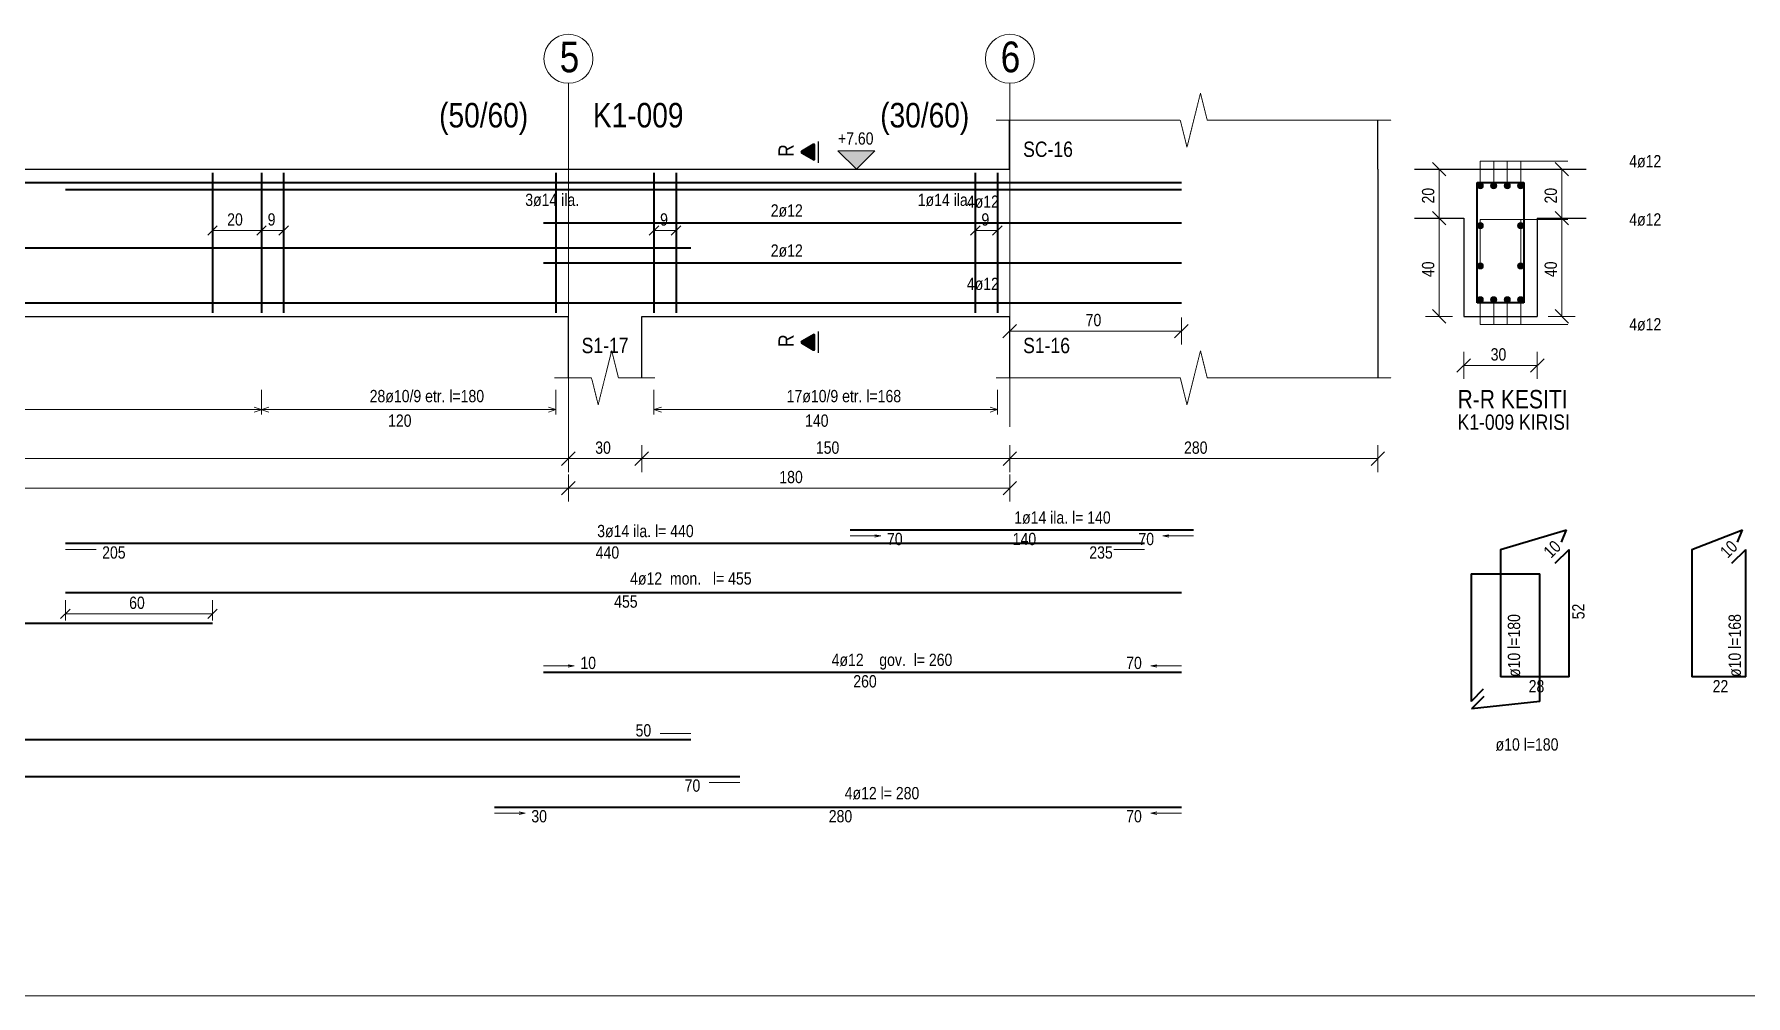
# Model space of a CAD drawing. Header units: millimetres. Extents: x 2759 to 9985, y 761 to 2697.
# Drawn here: x 7326 to 8721, y 1913 to 2697 of the extents above; entities that cross this region are included whole.
import ezdxf

# ---------------------------------------------------------------- set-up
doc = ezdxf.new("R2010")
doc.units = ezdxf.units.MM
doc.linetypes.add('DASHED', pattern=[0.75, 0.5, -0.25])
for name, color, linetype, lineweight in [('AKS BALONU (BEYKENT)', 7, 'Continuous', 20), ('AKS CIZGISI (BEYKENT)', 252, 'DASHED', 20), ('AKS NO (BEYKENT)', 3, 'Continuous', 20), ('CIZGI (BEYKENT)', 1, 'Continuous', 20), ('DONATI (BEYKENT)', 4, 'Continuous', 40), ('DONATI KESIT (BEYKENT)', 7, 'Continuous', 20), ('DONATI YAZISI (BEYKENT)', 3, 'Continuous', 20), ('I.DONATI OKU (BEYKENT)', 160, 'Continuous', 20), ('KESIT ISMI (BEYKENT)', 6, 'Continuous', 20), ('KESIT SINIRI (BEYKENT)', 241, 'DASHED', 20), ('KESIT_(BEYKENT)', 151, 'Continuous', 25), ('KIRIS (BEYKENT)', 2, 'Continuous', 30), ('KIRIS ISMI (BEYKENT)', 40, 'Continuous', 20), ('KOLON ISMI (BEYKENT)', 91, 'Continuous', 20), ('KOT CIZGI (BEYKENT)', 7, 'Continuous', 20), ('KOT YAZI (BEYKENT)', 7, 'Continuous', 20), ('OLCU (BEYKENT)', 14, 'Continuous', 20), ('OLCU YAZISI (BEYKENT)', 7, 'Continuous', 20)]:
    doc.layers.add(name, color=color, linetype=linetype, lineweight=lineweight)
doc.styles.add('KOT (BEYKENT)', font='')
doc.styles.add('OLCU (BEYKENT)', font='')
doc.styles.add('YAZI (BEYKENT)', font='')
doc.styles.get('KOT (BEYKENT)').set_extended_font_data('Bahnschrift Light Condensed')
doc.styles.get('OLCU (BEYKENT)').set_extended_font_data('Bahnschrift Light Condensed')
doc.styles.get('YAZI (BEYKENT)').set_extended_font_data('Bahnschrift Light Condensed')

msp = doc.modelspace()

# ---------------------------------------------------------------- hatches: boundary and pattern name
at = {"layer": 'DONATI KESIT (BEYKENT)', "lineweight": 30}
h = msp.add_hatch(color=256, dxfattribs=at)
h.dxf.hatch_style = 1
h.paths.add_polyline_path([(8502.27, 2573.8, 1), (8507.27, 2573.8, 1)])
h = msp.add_hatch(color=256, dxfattribs=at)
h.dxf.hatch_style = 1
h.paths.add_polyline_path([(8513.27, 2573.8, 1), (8518.27, 2573.8, 1)])
h = msp.add_hatch(color=256, dxfattribs=at)
h.dxf.hatch_style = 1
h.paths.add_polyline_path([(8524.27, 2573.8, 1), (8529.27, 2573.8, 1)])
h = msp.add_hatch(color=256, dxfattribs=at)
h.dxf.hatch_style = 1
h.paths.add_polyline_path([(8535.27, 2573.8, 1), (8540.27, 2573.8, 1)])
h = msp.add_hatch(color=256, dxfattribs=at)
h.dxf.hatch_style = 1
h.paths.add_polyline_path([(8502.27, 2541.13, 1), (8507.27, 2541.13, 1)])
h = msp.add_hatch(color=256, dxfattribs=at)
h.dxf.hatch_style = 1
h.paths.add_polyline_path([(8535.27, 2541.13, 1), (8540.27, 2541.13, 1)])
h = msp.add_hatch(color=256, dxfattribs=at)
h.dxf.hatch_style = 1
h.paths.add_polyline_path([(8502.27, 2508.47, 1), (8507.27, 2508.47, 1)])
h = msp.add_hatch(color=256, dxfattribs=at)
h.dxf.hatch_style = 1
h.paths.add_polyline_path([(8535.27, 2508.47, 1), (8540.27, 2508.47, 1)])
h = msp.add_hatch(color=256, dxfattribs=at)
h.dxf.hatch_style = 1
h.paths.add_polyline_path([(8502.27, 2480.8, 1), (8507.27, 2480.8, 1)])
h = msp.add_hatch(color=256, dxfattribs=at)
h.dxf.hatch_style = 1
h.paths.add_polyline_path([(8513.27, 2480.8, 1), (8518.27, 2480.8, 1)])
h = msp.add_hatch(color=256, dxfattribs=at)
h.dxf.hatch_style = 1
h.paths.add_polyline_path([(8524.27, 2480.8, 1), (8529.27, 2480.8, 1)])
h = msp.add_hatch(color=256, dxfattribs=at)
h.dxf.hatch_style = 1
h.paths.add_polyline_path([(8535.27, 2480.8, 1), (8540.27, 2480.8, 1)])
at = {"layer": 'KESIT_(BEYKENT)'}
h = msp.add_hatch(color=256, dxfattribs=at)
h.dxf.hatch_style = 1
h.paths.add_polyline_path([(7962.31, 2606.7, 0.5773503), (7960.81, 2607.57), (7951.31, 2602.08, 0.5773503), (7951.31, 2600.35), (7960.81, 2594.86, 0.5773503), (7962.31, 2595.73)])
h = msp.add_hatch(color=256, dxfattribs=at)
h.dxf.hatch_style = 1
h.paths.add_polyline_path([(7962.31, 2451.7, 0.5773503), (7960.81, 2452.57), (7951.31, 2447.08, 0.5773503), (7951.31, 2445.35), (7960.81, 2439.86, 0.5773503), (7962.31, 2440.73)])
at = {"layer": 'KOT CIZGI (BEYKENT)'}
msp.add_hatch(color=256, dxfattribs=at).paths.add_polyline_path([(8011.07, 2602.3), (7981.07, 2602.3), (7996.07, 2587.3)])

# ---------------------------------------------------------------- linework, layer by layer
at = {"layer": 'AKS BALONU (BEYKENT)'}
for centre in [(7761.27, 2677.3), (8121.27, 2677.3)]:
    msp.add_circle(centre, 20, dxfattribs=at)
at = {"layer": 'AKS CIZGISI (BEYKENT)'}
for p, q in [((7761.27, 2657.3), (7761.27, 2357.3)), ((8121.27, 2657.3), (8121.27, 2377.3))]:
    msp.add_line(p, q, dxfattribs=at)
at = {"layer": 'CIZGI (BEYKENT)'}
msp.add_line((2759.16, 1913.42), (9985.04, 1913.42), dxfattribs=at)
at = {"layer": 'DONATI (BEYKENT)'}
for p, q in [((7471.07, 2584.3), (7471.07, 2470.3)), ((7511.07, 2584.3), (7511.07, 2470.3)), ((7529.07, 2584.3), (7529.07, 2470.3)), ((7751.07, 2584.3), (7751.07, 2470.3)), ((7831.07, 2584.3), (7831.07, 2470.3)), ((7849.07, 2584.3), (7849.07, 2470.3)), ((8093.07, 2584.3), (8093.07, 2470.3)), ((8111.07, 2584.3), (8111.07, 2470.3)), ((5225.08, 2576.3), (7471.12, 2576.3)), ((7351.12, 2576.3), (8261.07, 2576.3)), ((7351.12, 2570.8), (8231.02, 2570.8)), ((7981.07, 2570.8), (8261.07, 2570.8)), ((8502.27, 2576.3), (8540.27, 2576.3)), ((8502.27, 2478.3), (8502.27, 2576.3)), ((8540.27, 2576.3), (8540.27, 2478.3)), ((7741.07, 2543.63), (8261.07, 2543.63)), ((6001.27, 2523.3), (7861.07, 2523.3)), ((7741.07, 2510.97), (8261.07, 2510.97)), ((5981.27, 2478.3), (7901.07, 2478.3)), ((7701.07, 2478.3), (8261.07, 2478.3)), ((8540.27, 2478.3), (8502.27, 2478.3)), ((7991.07, 2293.3), (8271.07, 2293.3)), ((8521.27, 2277.3), (8575.12, 2293.3)), ((8571.12, 2283.3), (8575.12, 2293.3)), ((8677.27, 2277.3), (8718.62, 2293.3)), ((8714.62, 2283.3), (8718.62, 2293.3)), ((7351.12, 2282.3), (8231.02, 2282.3)), ((8521.27, 2277.3), (8521.27, 2173.3)), ((8565.97, 2265.97), (8577.27, 2277.3)), ((8577.27, 2173.3), (8577.27, 2277.3)), ((8677.27, 2277.3), (8677.27, 2173.3)), ((8709.97, 2265.97), (8721.27, 2277.3)), ((8721.27, 2173.3), (8721.27, 2277.3)), ((8497.27, 2257.3), (8497.27, 2153.3)), ((8497.27, 2257.3), (8553.27, 2257.3)), ((8553.27, 2153.3), (8553.27, 2257.3)), ((7351.12, 2242.3), (8261.07, 2242.3)), ((5225.08, 2217.3), (7471.12, 2217.3)), ((7741.07, 2177.3), (8261.07, 2177.3)), ((8507.27, 2163.3), (8497.27, 2153.3)), ((8577.27, 2173.3), (8521.27, 2173.3)), ((8721.27, 2173.3), (8677.27, 2173.3)), ((8507.59, 2157.3), (8497.59, 2147.3)), ((8553.27, 2153.3), (8497.59, 2147.3)), ((6001.27, 2122.3), (7861.07, 2122.3)), ((5981.27, 2092.3), (7901.07, 2092.3)), ((7701.07, 2067.3), (8261.07, 2067.3))]:
    msp.add_line(p, q, dxfattribs=at)
at = {"layer": 'DONATI KESIT (BEYKENT)'}
for centre in [(8504.77, 2573.8), (8515.77, 2573.8), (8526.77, 2573.8), (8537.77, 2573.8), (8504.77, 2541.13), (8537.77, 2541.13), (8504.77, 2508.47), (8537.77, 2508.47), (8504.77, 2480.8), (8515.77, 2480.8), (8526.77, 2480.8), (8537.77, 2480.8)]:
    msp.add_circle(centre, 2.5, dxfattribs=at)
at = {"layer": 'I.DONATI OKU (BEYKENT)'}
for p, q in [((8460.27, 2587.3), (8482.27, 2587.3)), ((8504.77, 2573.8), (8504.77, 2593.8)), ((8504.77, 2593.8), (8576.27, 2593.8)), ((8515.77, 2573.8), (8515.77, 2593.8)), ((8526.77, 2573.8), (8526.77, 2593.8)), ((8537.77, 2573.8), (8537.77, 2593.8)), ((8560.27, 2587.3), (8582.27, 2587.3)), ((8460.27, 2547.3), (8482.27, 2547.3)), ((8504.77, 2508.47), (8504.77, 2546.3)), ((8504.77, 2546.3), (8576.27, 2546.3)), ((8537.77, 2508.47), (8537.77, 2546.3)), ((8560.27, 2547.3), (8582.27, 2547.3)), ((8504.77, 2480.8), (8504.77, 2460.8)), ((8515.77, 2480.8), (8515.77, 2460.8)), ((8526.77, 2480.8), (8526.77, 2460.8)), ((8537.77, 2480.8), (8537.77, 2460.8)), ((8460.27, 2467.3), (8482.27, 2467.3)), ((8504.77, 2460.8), (8576.27, 2460.8)), ((8560.27, 2467.3), (8582.27, 2467.3)), ((7511.07, 2407.3), (7511.07, 2387.3)), ((7751.07, 2407.3), (7751.07, 2387.3)), ((7831.07, 2407.3), (7831.07, 2387.3)), ((8111.07, 2407.3), (8111.07, 2387.3)), ((6131.27, 2391.3), (7751.07, 2391.3)), ((7505.07, 2393.3), (7517.07, 2389.3)), ((7505.07, 2389.3), (7517.07, 2393.3)), ((7751.07, 2391.3), (7745.07, 2393.3)), ((7751.07, 2391.3), (7745.07, 2389.3)), ((7831.07, 2391.3), (7837.07, 2393.3)), ((7831.07, 2391.3), (8111.07, 2391.3)), ((7831.07, 2391.3), (7837.07, 2389.3)), ((8111.07, 2391.3), (8105.07, 2393.3)), ((8111.07, 2391.3), (8105.07, 2389.3)), ((8016.07, 2288.3), (8011.17, 2289.28)), ((8246.07, 2288.3), (8250.97, 2289.28)), ((7351.12, 2277.3), (7376.12, 2277.3)), ((7991.07, 2288.3), (8016.07, 2288.3)), ((8016.07, 2288.3), (8011.17, 2287.32)), ((8231.02, 2277.3), (8206.02, 2277.3)), ((8271.07, 2288.3), (8246.07, 2288.3)), ((8246.07, 2288.3), (8250.97, 2287.32)), ((7741.07, 2182.3), (7766.07, 2182.3)), ((7766.07, 2182.3), (7761.17, 2183.28)), ((7766.07, 2182.3), (7761.17, 2181.32)), ((8236.07, 2182.3), (8240.97, 2183.28)), ((8261.07, 2182.3), (8236.07, 2182.3)), ((8236.07, 2182.3), (8240.97, 2181.32)), ((7861.07, 2127.3), (7836.07, 2127.3)), ((7901.07, 2087.3), (7876.07, 2087.3)), ((7701.07, 2062.3), (7726.07, 2062.3)), ((7726.07, 2062.3), (7721.17, 2063.28)), ((7726.07, 2062.3), (7721.17, 2061.32)), ((8236.07, 2062.3), (8240.97, 2063.28)), ((8261.07, 2062.3), (8236.07, 2062.3)), ((8236.07, 2062.3), (8240.97, 2061.32))]:
    msp.add_line(p, q, dxfattribs=at)
at = {"layer": 'KESIT SINIRI (BEYKENT)'}
for p, q in [((8271.17, 2627.3), (8276.67, 2649.3)), ((8276.67, 2649.3), (8282.17, 2627.3)), ((8110.07, 2627.3), (8260.17, 2627.3)), ((8260.17, 2627.3), (8265.67, 2605.3)), ((8265.67, 2605.3), (8271.17, 2627.3)), ((8282.17, 2627.3), (8432.27, 2627.3)), ((7791.07, 2417.3), (7796.57, 2439.3)), ((7796.57, 2439.3), (7802.07, 2417.3)), ((8271.17, 2417.3), (8276.67, 2439.3)), ((8276.67, 2439.3), (8282.17, 2417.3)), ((7750.07, 2417.3), (7780.07, 2417.3)), ((7780.07, 2417.3), (7785.57, 2395.3)), ((7785.57, 2395.3), (7791.07, 2417.3)), ((7802.07, 2417.3), (7832.07, 2417.3)), ((8110.07, 2417.3), (8260.17, 2417.3)), ((8260.17, 2417.3), (8265.67, 2395.3)), ((8265.67, 2395.3), (8271.17, 2417.3)), ((8282.17, 2417.3), (8432.27, 2417.3))]:
    msp.add_line(p, q, dxfattribs=at)
at = {"layer": 'KESIT_(BEYKENT)'}
for p, q in [((7964.81, 2609.88), (7964.81, 2592.56)), ((7964.81, 2454.88), (7964.81, 2437.56))]:
    msp.add_line(p, q, dxfattribs=at)
at = {"layer": 'KESIT_(BEYKENT)', "flags": 128}
for points in [[(7960.81, 2607.57), (7951.31, 2602.08, 0.5773503), (7951.31, 2600.35), (7960.81, 2594.86, 0.5773503), (7962.31, 2595.73), (7962.31, 2606.7, 0.5773503)], [(7960.81, 2452.57), (7951.31, 2447.08, 0.5773503), (7951.31, 2445.35), (7960.81, 2439.86, 0.5773503), (7962.31, 2440.73), (7962.31, 2451.7, 0.5773503)]]:
    msp.add_lwpolyline(points, format="xyb", close=True, dxfattribs=at)
at = {"layer": 'KIRIS (BEYKENT)'}
for p, q in [((8121.07, 2587.3), (8121.07, 2627.3)), ((8421.27, 2587.3), (8421.27, 2627.3)), ((6071.27, 2587.3), (7761.27, 2587.3)), ((7761.27, 2587.3), (8121.07, 2587.3)), ((8421.27, 2587.3), (8421.27, 2417.3)), ((8451.27, 2587.3), (8491.27, 2587.3)), ((8491.27, 2587.3), (8551.27, 2587.3)), ((8551.27, 2587.3), (8591.27, 2587.3)), ((8451.27, 2547.3), (8491.27, 2547.3)), ((8491.27, 2547.3), (8491.27, 2467.3)), ((8551.27, 2547.3), (8591.27, 2547.3)), ((8551.27, 2547.3), (8551.27, 2467.3)), ((6121.27, 2467.3), (7761.07, 2467.3)), ((7761.07, 2467.3), (7761.07, 2417.3)), ((7821.07, 2417.3), (7821.07, 2467.3)), ((7821.07, 2467.3), (8121.07, 2467.3)), ((8121.07, 2467.3), (8121.07, 2417.3)), ((8491.27, 2467.3), (8551.27, 2467.3))]:
    msp.add_line(p, q, dxfattribs=at)
at = {"layer": 'KOT CIZGI (BEYKENT)'}
for p, q in [((7981.07, 2602.3), (8011.07, 2602.3)), ((7996.07, 2587.3), (7981.07, 2602.3)), ((7996.07, 2587.3), (8011.07, 2602.3)), ((7976.07, 2587.3), (8016.07, 2587.3))]:
    msp.add_line(p, q, dxfattribs=at)
at = {"layer": 'OLCU (BEYKENT)'}
for p, q in [((8476.77, 2581.8), (8465.77, 2592.8)), ((8471.27, 2547.3), (8471.27, 2587.3)), ((8576.77, 2581.8), (8565.77, 2592.8)), ((8571.27, 2547.3), (8571.27, 2587.3)), ((7467.19, 2533.41), (7474.95, 2541.2)), ((7471.08, 2526.3), (7471.07, 2548.3)), ((7507.19, 2533.41), (7514.95, 2541.2)), ((7511.08, 2526.3), (7511.07, 2548.3)), ((7525.19, 2533.41), (7532.95, 2541.2)), ((7529.08, 2526.3), (7529.07, 2548.3)), ((7827.19, 2533.41), (7834.95, 2541.2)), ((7831.08, 2526.3), (7831.07, 2548.3)), ((7845.19, 2533.41), (7852.95, 2541.2)), ((7849.08, 2526.3), (7849.07, 2548.3)), ((8089.19, 2533.41), (8096.95, 2541.2)), ((8093.08, 2526.3), (8093.07, 2548.3)), ((8107.19, 2533.41), (8114.95, 2541.2)), ((8111.08, 2526.3), (8111.07, 2548.3)), ((8465.77, 2552.8), (8476.77, 2541.8)), ((8471.27, 2467.3), (8471.27, 2547.3)), ((8565.77, 2552.8), (8576.77, 2541.8)), ((8571.27, 2467.3), (8571.27, 2547.3)), ((7471.07, 2537.3), (7511.07, 2537.3)), ((7511.07, 2537.3), (7529.07, 2537.3)), ((7831.07, 2537.3), (7849.07, 2537.3)), ((8093.07, 2537.3), (8111.07, 2537.3)), ((8465.77, 2472.8), (8476.77, 2461.8)), ((8565.77, 2472.8), (8576.77, 2461.8)), ((8126.57, 2460.8), (8115.57, 2449.8)), ((8121.07, 2466.3), (8121.07, 2444.3)), ((8255.57, 2449.8), (8266.57, 2460.8)), ((8261.07, 2466.3), (8261.07, 2444.3)), ((8121.07, 2455.3), (8261.07, 2455.3)), ((8496.77, 2432.8), (8485.77, 2421.8)), ((8491.27, 2438.3), (8491.27, 2416.3)), ((8545.77, 2421.8), (8556.77, 2432.8)), ((8551.27, 2416.3), (8551.27, 2438.3)), ((8491.27, 2427.3), (8551.27, 2427.3)), ((7761.27, 2362.3), (7761.27, 2340.3)), ((7821.07, 2362.3), (7821.07, 2340.3)), ((8121.27, 2362.3), (8121.27, 2340.3)), ((8421.27, 2362.3), (8421.27, 2340.3)), ((6121.27, 2351.3), (7761.07, 2351.3)), ((7766.77, 2356.8), (7755.77, 2345.8)), ((7761.27, 2351.3), (7821.07, 2351.3)), ((7826.57, 2356.8), (7815.57, 2345.8)), ((7821.07, 2351.3), (8121.07, 2351.3)), ((8126.77, 2356.8), (8115.77, 2345.8)), ((8121.27, 2351.3), (8421.27, 2351.3)), ((8415.77, 2345.8), (8426.77, 2356.8)), ((7766.77, 2332.8), (7755.77, 2321.8)), ((7761.27, 2338.3), (7761.27, 2316.3)), ((8115.77, 2321.8), (8126.77, 2332.8)), ((8121.27, 2338.3), (8121.27, 2316.3)), ((6071.27, 2327.3), (7761.27, 2327.3)), ((7761.27, 2327.3), (8121.27, 2327.3)), ((7351.12, 2219.3), (7351.12, 2235.8)), ((7471.12, 2219.3), (7471.12, 2235.8)), ((7347.24, 2220.91), (7355, 2228.7)), ((7351.12, 2224.8), (7471.12, 2224.8)), ((7467.24, 2220.91), (7475, 2228.7))]:
    msp.add_line(p, q, dxfattribs=at)

# ---------------------------------------------------------------- texts
at = {"layer": 'AKS NO (BEYKENT)', "style": 'YAZI (BEYKENT)'}
for s, p in [('5', (7754.2, 2666.3)), ('6', (8113.77, 2666.3))]:
    msp.add_text(s, height=25, dxfattribs=at).set_placement(p)
at = {"layer": 'DONATI YAZISI (BEYKENT)', "style": 'YAZI (BEYKENT)'}
for s, p in [('4ø12', (8626.27, 2588.8)), ('3ø14 ila.', (7726.12, 2557.3)), ('1ø14 ila.', (8046.12, 2557.3)), ('2ø12', (7926.27, 2548.63)), ('4ø12', (8086.17, 2555.8)), ('4ø12', (8626.27, 2541.3)), ('2ø12', (7926.27, 2515.97)), ('4ø12', (8086.17, 2488.8)), ('4ø12', (8626.27, 2455.8)), (' 28ø10/9 etr. l=180', (7596.07, 2397.3)), (' 17ø10/9 etr. l=168', (7936.07, 2397.3)), ('1ø14 ila. l= 140', (8124.82, 2298.3)), ('3ø14 ila. l= 440', (7784.79, 2287.3)), ('4ø12  mon.   l= 455', (7811.6, 2248.61)), ('4ø12    gov.  l= 260', (7975.92, 2182.3)), ('ø10 l=180', (8517.27, 2113.3)), ('4ø12 l= 280', (7986.57, 2073.61))]:
    msp.add_text(s, height=10, dxfattribs=at).set_placement(p)
for s, p in [('ø10 l=180', (8537.27, 2173.3)), ('ø10 l=168', (8717.27, 2173.3))]:
    msp.add_text(s, height=10, rotation=90, dxfattribs=at).set_placement(p)
at = {"layer": 'KESIT ISMI (BEYKENT)', "style": 'YAZI (BEYKENT)'}
for p in [(7945.07, 2597.3), (7945.07, 2442.3)]:
    msp.add_text('R', height=12.5, rotation=90, dxfattribs=at).set_placement(p)
msp.add_text('R-R KESITI', height=15, dxfattribs=at).set_placement((8486.27, 2392.3))
at = {"layer": 'KIRIS ISMI (BEYKENT)', "style": 'YAZI (BEYKENT)'}
for s, height, p in [('(50/60)', 20, (7655.9, 2621.3)), ('K1-009', 20, (7781.27, 2621.3)), ('(30/60)', 20, (8015.56, 2621.3)), ('K1-009 KIRISI', 12.5, (8486.27, 2374.8))]:
    msp.add_text(s, height=height, dxfattribs=at).set_placement(p)
at = {"layer": 'KOLON ISMI (BEYKENT)', "style": 'YAZI (BEYKENT)'}
for s, p in [('SC-16', (8132.07, 2597.3)), ('S1-17', (7772.07, 2437.3)), ('S1-16', (8132.07, 2437.3))]:
    msp.add_text(s, height=12.5, dxfattribs=at).set_placement(p)
at = {"layer": 'KOT YAZI (BEYKENT)', "style": 'KOT (BEYKENT)'}
msp.add_text('+7.60', height=10, dxfattribs=at).set_placement((7981.07, 2607.3))
at = {"layer": 'OLCU YAZISI (BEYKENT)', "style": 'OLCU (BEYKENT)'}
for s, rotation, p in [('20', 90, (8467.27, 2559.3)), ('20', 90, (8567.27, 2559.3)), ('40', 90, (8467.27, 2499.3)), ('40', 90, (8567.27, 2499.3)), ('10', 45, (8562.43, 2269.5)), ('10', 45, (8706.43, 2269.5)), ('52', 90, (8589.77, 2220.3))]:
    msp.add_text(s, height=10, rotation=rotation, dxfattribs=at).set_placement(p)
for s, p in [('20', (7483.07, 2541.3)), ('9', (7516.07, 2541.3)), ('9', (7836.07, 2541.3)), ('9', (8098.07, 2541.3)), ('70', (8183.07, 2459.3)), ('30', (8513.27, 2431.3)), (' 120', (7611.07, 2377.3)), (' 140', (7951.07, 2377.3)), ('30', (7783.17, 2355.3)), ('150', (7963.07, 2355.3)), ('280', (8263.27, 2355.3)), ('180', (7933.27, 2331.3)), ('70', (8021.07, 2280.8)), ('140', (8123.57, 2280.8)), ('70', (8226.07, 2280.8)), ('205', (7381.12, 2269.8)), ('440', (7783.57, 2269.8)), ('235', (8186.02, 2269.8)), ('60', (7403.12, 2228.8)), ('455', (7798.6, 2229.8)), ('10', (7771.07, 2179.8)), ('70', (8216.07, 2179.8)), ('260', (7993.57, 2164.8)), ('28', (8544.27, 2160.8)), ('22', (8694.27, 2160.8)), ('50', (7816.07, 2124.8)), ('70', (7856.07, 2079.8)), ('30', (7731.07, 2054.8)), ('280', (7973.57, 2054.8)), ('70', (8216.07, 2054.8))]:
    msp.add_text(s, height=10, dxfattribs=at).set_placement(p)

doc.saveas('drawing.dxf')
